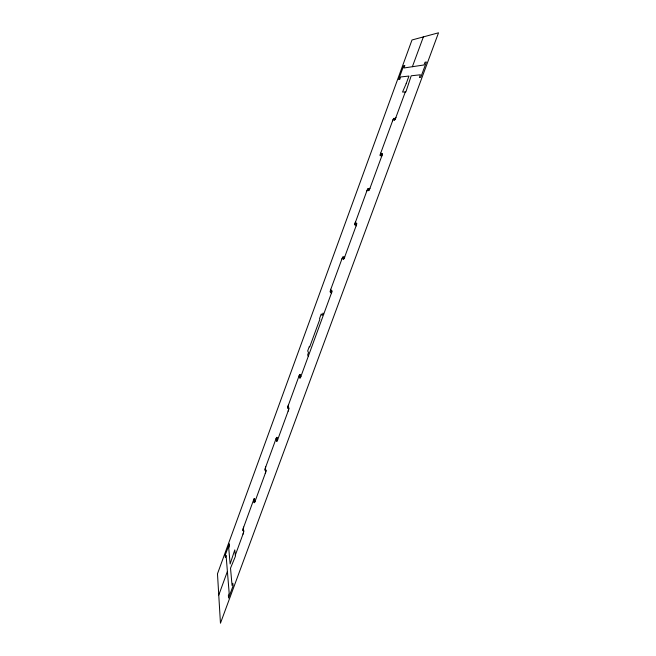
<?xml version="1.0" encoding="UTF-8"?>
<svg xmlns="http://www.w3.org/2000/svg" width="656" height="656" viewBox="0 0 656 656"><rect width="100%" height="100%" fill="white"/><g stroke="black" fill="none" stroke-linecap="round" stroke-linejoin="round"><path stroke-width="0.98" d="M227.394 571.433L218.76 595.123L220.457 623.2L438.52 32.8L412.001 39.983L217.48 573.795L218.76 595.008M277.66 439.659A2.312 0.451 -73.5 0 1 276.848 441.062A2.312 0.451 -73.5 0 1 276.725 439.93L277.004 438.569A2.542 0.5 -73.5 0 0 276.865 437.322A2.542 0.5 -73.5 0 0 275.979 438.872L265.746 466.933A2.468 0.476 -73.9 0 0 265.344 470.221L265.737 469.868A2.722 0.525 -73.9 0 1 265.286 473.517M300.899 376.323A2.329 0.467 -72.7 0 1 300.038 377.856A2.329 0.467 -72.7 0 1 299.858 376.864L300.12 375.535A2.567 0.517 -72.7 0 0 299.915 374.453A2.567 0.517 -72.7 0 0 298.972 376.142L288.451 404.99A2.476 0.492 -73.1 0 0 288.115 408.114L288.55 407.663A2.739 0.549 -73.2 0 1 288.181 411.132M298.997 376.216A2.321 0.467 -72.7 0 1 299.849 374.691A2.321 0.467 -72.7 0 1 300.038 375.667L299.767 376.995A2.575 0.525 -72.7 0 0 299.972 378.094A2.575 0.525 -72.7 0 0 300.932 376.388L331.272 293.552A2.37 0.492 -71.6 0 0 331.797 291.289A2.37 0.492 -71.6 0 0 331.321 291.075L330.772 291.945A2.616 0.533 -71.5 0 1 330.247 291.715A2.616 0.533 -71.5 0 1 330.829 289.222L341.932 258.931A2.821 0.582 -71.1 0 1 343.441 257.332L343.309 258.423A2.575 0.533 -71.1 0 0 344.703 256.955L356.085 225.926A2.419 0.5 -70.6 0 0 356.602 223.696A2.419 0.5 -70.6 0 0 356.044 223.663L355.454 224.639A2.673 0.549 -70.6 0 1 354.847 224.598A2.673 0.549 -70.6 0 1 355.413 222.146M369.918 188.231A2.64 0.541 -70.1 0 1 368.401 190.027L368.5 188.994A2.886 0.59 -70.2 0 0 366.843 190.962L355.462 222.179A2.411 0.492 -70.6 0 0 354.945 224.393A2.411 0.492 -70.6 0 0 355.495 224.426L356.085 223.45A2.681 0.549 -70.6 0 1 356.7 223.491A2.681 0.549 -70.6 0 1 356.134 225.959M412.378 66.715L423.366 36.9M235.324 555.156L243.015 534.066A2.468 0.459 -74.6 0 0 243.491 530.589L243.138 530.86A2.706 0.5 -74.6 0 1 243.655 527.071M405.31 91.947L395.904 117.424A2.722 0.549 -69.2 0 1 394.24 119.572L394.313 118.605A2.977 0.599 -69.2 0 0 392.501 120.95M323.703 314.183L323.006 313.076L322.145 315.421L321.235 313.953L319.529 318.611L319.874 319.185L309.681 346.991L309.37 346.343L307.689 350.935L308.5 352.641L307.656 354.945L308.263 356.257M253.642 499.962A2.288 0.435 -74.3 0 1 254.389 498.691A2.288 0.435 -74.3 0 1 254.462 499.946L254.167 501.34A2.55 0.484 -74.3 0 0 254.241 502.742A2.55 0.484 -74.3 0 0 255.077 501.332L265.27 473.419A2.476 0.476 -73.9 0 0 265.672 470.098L265.286 470.459A2.714 0.525 -73.9 0 1 265.729 466.842M243.032 534.173A2.722 0.508 -74.6 0 0 243.548 530.351L243.196 530.622A2.46 0.459 -74.6 0 1 243.671 527.178L253.626 499.864A2.542 0.484 -74.3 0 1 254.454 498.453A2.542 0.484 -74.3 0 1 254.528 499.847L254.241 501.241A2.304 0.435 -74.3 0 0 254.307 502.504A2.304 0.435 -74.3 0 0 255.061 501.233M276.004 438.954A2.296 0.451 -73.5 0 1 276.807 437.56A2.296 0.451 -73.5 0 1 276.93 438.684L276.652 440.045A2.558 0.5 -73.5 0 0 276.783 441.299A2.558 0.5 -73.5 0 0 277.677 439.741L288.156 411.05A2.485 0.5 -73.2 0 0 288.492 407.901L288.058 408.352A2.731 0.541 -73.1 0 1 288.427 404.916M331.305 293.609A2.624 0.541 -71.6 0 0 331.895 291.092A2.624 0.541 -71.6 0 0 331.362 290.862L330.813 291.731A2.362 0.484 -71.5 0 1 330.337 291.518A2.362 0.484 -71.5 0 1 330.87 289.271M341.973 258.972A2.558 0.525 -71.1 0 1 343.342 257.521L343.219 258.612A2.829 0.582 -71.1 0 0 344.744 256.996M366.893 190.986A2.624 0.533 -70.2 0 1 368.401 189.199L368.295 190.232A2.903 0.599 -70.1 0 0 369.968 188.256L381.702 156.284A2.755 0.566 -69.7 0 0 382.251 153.848A2.755 0.566 -69.7 0 0 381.546 154.029L380.882 155.316A2.747 0.558 -69.7 0 1 380.185 155.488A2.747 0.558 -69.7 0 1 380.726 153.069L392.559 120.95A2.706 0.541 -69.2 0 1 394.207 118.826L394.133 119.794A2.993 0.607 -69.2 0 0 395.962 117.432M380.915 155.111A2.485 0.5 -69.7 0 1 380.291 155.267A2.485 0.5 -69.7 0 1 380.783 153.086M381.513 154.226A2.493 0.508 -69.7 0 1 382.145 154.07A2.493 0.508 -69.7 0 1 381.644 156.267M406.179 83.648L402.538 92.053L405.884 91.922L411.205 75.793L420.398 74.776L419.397 77.498L420.75 77.367L426.416 62L425.031 62.222L424.022 64.96L403.94 67.986L404.85 65.485L403.702 65.666L398.643 79.556L399.758 79.45L400.668 76.965L408.959 76.047L406.179 83.648M229.288 544.029L225.18 555.288L225.352 557.469L226.09 555.452L229.182 593.27L228.378 595.435L228.583 598.018L233.093 585.816L232.855 583.291L232.06 585.464L230.518 568.178L235.438 556.247L234.791 549.892L230.141 563.939L228.739 548.178L229.477 546.161L229.288 544.029"/></g></svg>
